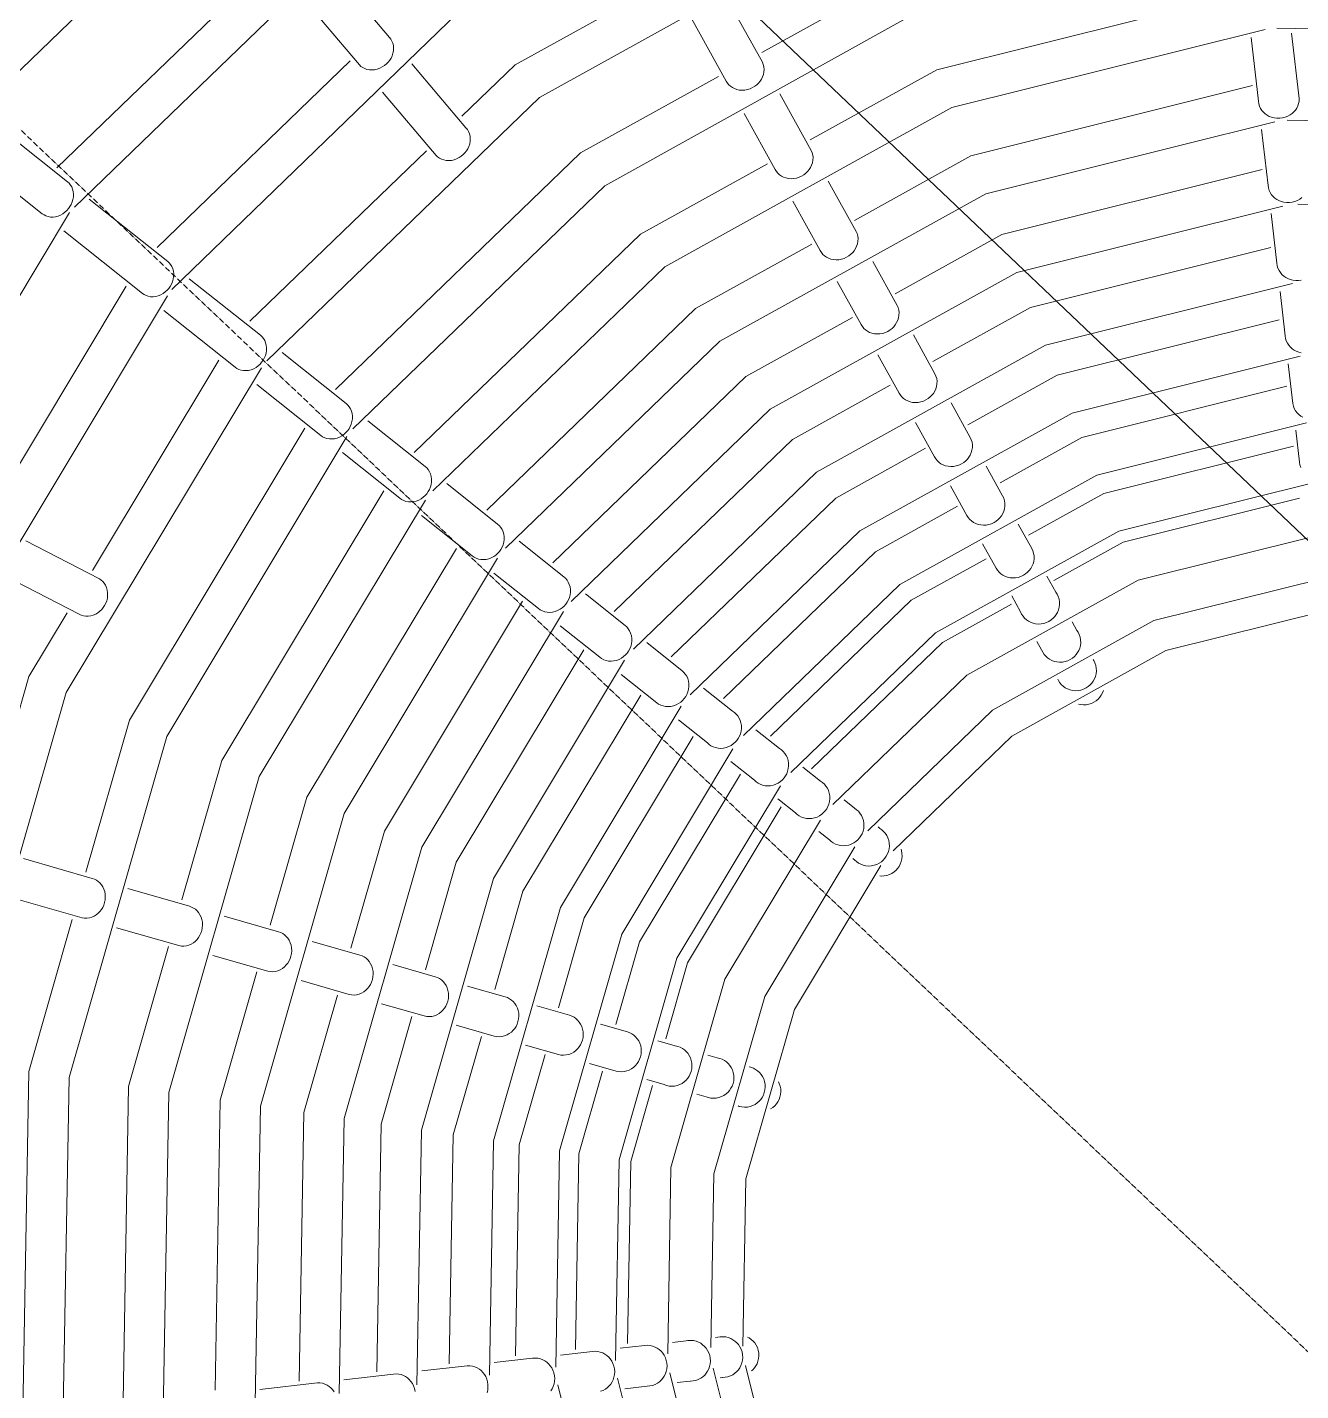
# Model space of a CAD drawing. Header units: millimetres. Extents: x -31757 to 121236, y -27283 to 63658.
# Drawn here: x 50528 to 51091, y 47316 to 47919 of the extents above; entities that cross this region are included whole.
import ezdxf

# ---------------------------------------------------------------- set-up
doc = ezdxf.new("R2010")
doc.units = ezdxf.units.MM
doc.linetypes.add('DASHDOT', pattern=[3.556, 2.54, -0.508, 0, -0.508])
for name, color, linetype, lineweight in [('11_見えがかり（家具）', 8, 'Continuous', 9), ('50_寸法', 3, 'Continuous', 9), ('70_断面の位置', 6, 'DASHDOT', 9)]:
    doc.layers.add(name, color=color, linetype=linetype, lineweight=lineweight)

msp = doc.modelspace()

# ---------------------------------------------------------------- linework, layer by layer
at = {"layer": '11_見えがかり（家具）'}
for points in [[(50482.28, 46879.04), (50630.75, 46725.29), (50813.95, 46615.22), (51019.4, 46556.3), (51233.1, 46552.57), (51440.49, 46604.28), (51627.42, 46707.9), (51781.16, 46856.37), (51891.24, 47039.57), (51950.16, 47245.02), (51953.89, 47458.72), (51902.18, 47666.11), (51798.56, 47853.04), (51650.09, 48006.78), (51466.89, 48116.86), (51261.44, 48175.78), (51047.74, 48179.51), (50840.35, 48127.8), (50653.42, 48024.18), (50499.68, 47875.71)], [(51052.04, 48118.48), (50862.63, 48071.26), (50689.57, 47975.33), (50548.83, 47839.41)], [(51058.88, 48062.45), (50883.34, 48018.68), (50723.18, 47929.9), (50591.81, 47803.04)], [(51064.63, 48010.35), (50902.54, 47969.93), (50754.35, 47887.79), (50633.88, 47771.45)], [(50852.61, 47907.75), (50913.7, 47941.61), (51059.65, 47978)], [(51069.48, 47962.06), (50920.29, 47924.86), (50783.16, 47848.85), (50671.92, 47741.42)], [(50541.09, 47856.75), (50634.43, 47946.89)], [(50661.61, 47945.55), (50688, 47914.37), (50688.62, 47913.62), (50689.13, 47912.75), (50689.53, 47911.78), (50689.78, 47910.72), (50689.88, 47909.61), (50689.81, 47908.48), (50689.59, 47907.35), (50689.22, 47906.25), (50688.73, 47905.23), (50688.13, 47904.28), (50687.47, 47903.44), (50686.71, 47902.66), (50685.83, 47901.94), (50684.86, 47901.3), (50683.79, 47900.77), (50682.66, 47900.36), (50681.49, 47900.1), (50680.32, 47899.99), (50679.19, 47900.04), (50678.11, 47900.24), (50677.12, 47900.57), (50676.23, 47901.02), (50675.45, 47901.55), (50674.76, 47902.18), (50648.65, 47933.03)], [(50720.1, 47879.53), (50743.64, 47902.26), (50810.35, 47939.23)], [(50837.28, 47931.47), (50852.85, 47903.4), (50853.26, 47902.42), (50853.53, 47901.36), (50853.63, 47900.25), (50853.57, 47899.13), (50853.35, 47898.01), (50852.98, 47896.94), (50852.47, 47895.94), (50851.87, 47895.02), (50851.18, 47894.2), (50850.4, 47893.46), (50849.51, 47892.77), (50848.5, 47892.17), (50847.4, 47891.68), (50846.24, 47891.31), (50845.04, 47891.09), (50843.83, 47891.03), (50842.66, 47891.12), (50841.54, 47891.35), (50840.52, 47891.72), (50839.6, 47892.19), (50838.8, 47892.75), (50838.08, 47893.4), (50837.44, 47894.17), (50836.9, 47895.05), (50821.55, 47922.75)], [(50874.05, 47869.07), (50930.04, 47900.11), (51064.83, 47933.72)], [(51075.12, 47917.89), (50936.64, 47883.36), (50809.69, 47812.99), (50707.15, 47713.98)], [(51484.77, 47802.24), (51362.13, 47875.94), (51222.6, 47915.94), (51080.26, 47918.43)], [(51072.26, 47885.05), (51072.11, 47886.16), (51068.91, 47914.28)], [(51086.77, 47916.31), (51090.07, 47887.37), (51090.05, 47886.25), (51089.86, 47885.15), (51089.51, 47884.1), (51089.03, 47883.12), (51088.44, 47882.24), (51087.76, 47881.46), (51086.99, 47880.75), (51086.09, 47880.11), (51085.08, 47879.56), (51083.97, 47879.12), (51082.78, 47878.81), (51081.55, 47878.65), (51080.31, 47878.65), (51079.1, 47878.79), (51077.95, 47879.08), (51076.88, 47879.49), (51075.91, 47880.01), (51075.07, 47880.6), (51074.31, 47881.29), (51073.62, 47882.08), (51073.03, 47882.99), (51072.57, 47883.98), (51072.26, 47885.05)], [(50585.32, 47821.58), (50670.71, 47904.04)], [(50697.88, 47902.69), (50721.84, 47874.4), (50722.47, 47873.64), (50722.99, 47872.76), (50723.4, 47871.78), (50723.66, 47870.72), (50723.77, 47869.6), (50723.71, 47868.45), (50723.49, 47867.32), (50723.14, 47866.22), (50722.65, 47865.18), (50722.06, 47864.24), (50721.39, 47863.39), (50720.64, 47862.61), (50719.77, 47861.89), (50718.79, 47861.25), (50717.72, 47860.71), (50716.58, 47860.31), (50715.41, 47860.05), (50714.24, 47859.95), (50713.1, 47860.01), (50712.01, 47860.21), (50711.01, 47860.55), (50710.11, 47861), (50709.33, 47861.54), (50708.63, 47862.18), (50684.93, 47890.18)], [(50664.23, 47758.81), (50772.45, 47863.32), (50833.49, 47897.15)], [(50893.55, 47833.5), (50945.04, 47862.04), (51069.47, 47893.06)], [(50860.57, 47889.47), (50874.46, 47864.41), (50874.88, 47863.42), (50875.16, 47862.35), (50875.27, 47861.24), (50875.22, 47860.1), (50875.01, 47858.98), (50874.65, 47857.9), (50874.15, 47856.88), (50873.55, 47855.96), (50872.87, 47855.14), (50872.1, 47854.39), (50871.21, 47853.7), (50870.2, 47853.09), (50869.11, 47852.59), (50867.94, 47852.23), (50866.74, 47852.01), (50865.53, 47851.95), (50864.35, 47852.04), (50863.23, 47852.28), (50862.2, 47852.64), (50861.27, 47853.12), (50860.46, 47853.69), (50859.74, 47854.34), (50859.09, 47855.12), (50858.54, 47856.01), (50844.83, 47880.74)], [(50507.78, 47880.76), (50545.8, 47850.52), (50546.48, 47849.9), (50547.09, 47849.15), (50547.6, 47848.28), (50548, 47847.3), (50548.27, 47846.23), (50548.38, 47845.1), (50548.34, 47843.94), (50548.15, 47842.78), (50547.81, 47841.65), (50547.36, 47840.59), (50546.8, 47839.61), (50546.17, 47838.73), (50545.45, 47837.91), (50544.62, 47837.15), (50543.69, 47836.47), (50542.67, 47835.89), (50541.58, 47835.44), (50540.46, 47835.14), (50539.33, 47835), (50538.23, 47835.01), (50537.18, 47835.18), (50536.22, 47835.49), (50535.35, 47835.92), (50534.59, 47836.44), (50496.58, 47866.67)], [(51079.33, 47877.13), (50951.64, 47845.29), (50834.03, 47780.1), (50739.33, 47688.64)], [(51459.1, 47770.34), (51345.81, 47838.41), (51216.56, 47875.47), (51084.83, 47877.77)], [(51091.27, 47843.57), (51090.38, 47842.92), (51089.37, 47842.36), (51088.26, 47841.91), (51087.07, 47841.59), (51085.84, 47841.43), (51084.61, 47841.42), (51083.39, 47841.56), (51082.24, 47841.85), (51081.16, 47842.26), (51080.2, 47842.78), (51079.34, 47843.37), (51078.58, 47844.06), (51077.89, 47844.87), (51077.29, 47845.78), (51076.82, 47846.78), (51076.5, 47847.86), (51076.35, 47848.98), (51073.54, 47873.62)], [(50626.32, 47788.96), (50704.34, 47864.31)], [(50699.03, 47730.94), (50798.98, 47827.46), (50855.07, 47858.55)], [(50882.01, 47850.79), (50894.28, 47828.65), (50894.72, 47827.65), (50895, 47826.57), (50895.13, 47825.45), (50895.09, 47824.3), (50894.89, 47823.17), (50894.53, 47822.08), (50894.05, 47821.06), (50893.45, 47820.12), (50892.78, 47819.3), (50892.01, 47818.54), (50891.12, 47817.85), (50890.12, 47817.24), (50889.02, 47816.74), (50887.86, 47816.37), (50886.65, 47816.15), (50885.44, 47816.09), (50884.26, 47816.18), (50883.13, 47816.42), (50882.09, 47816.8), (50881.16, 47817.28), (50880.34, 47817.85), (50879.61, 47818.51), (50878.95, 47819.3), (50878.39, 47820.2), (50866.27, 47842.07)], [(50911.53, 47801.1), (50958.74, 47827.26), (51073.7, 47855.93)], [(50555.35, 47842.93), (50590.02, 47815.35), (50590.71, 47814.72), (50591.33, 47813.96), (50591.85, 47813.08), (50592.26, 47812.09), (50592.54, 47811.02), (50592.66, 47809.88), (50592.62, 47808.71), (50592.44, 47807.55), (50592.11, 47806.42), (50591.65, 47805.35), (50591.1, 47804.37), (50590.47, 47803.49), (50589.75, 47802.68), (50588.92, 47801.92), (50587.98, 47801.24), (50586.96, 47800.66), (50585.86, 47800.22), (50584.74, 47799.92), (50583.6, 47799.78), (50582.49, 47799.81), (50581.44, 47799.98), (50580.46, 47800.3), (50579.58, 47800.73), (50578.81, 47801.26), (50544.14, 47828.84)], [(51082.94, 47839.84), (50965.34, 47810.52), (50856.26, 47750.06), (50768.38, 47665.18)], [(51211.03, 47838.51), (51089.52, 47840.63)], [(50546.68, 47836.96), (50445.33, 47668.27), (50390.79, 47478.07)], [(51091.05, 47807.15), (51089.82, 47806.98), (51088.58, 47806.96), (51087.37, 47807.1), (51086.21, 47807.39), (51085.13, 47807.8), (51084.16, 47808.32), (51083.3, 47808.92), (51082.53, 47809.61), (51081.83, 47810.42), (51081.23, 47811.34), (51080.76, 47812.36), (51080.43, 47813.45), (51080.26, 47814.58), (51077.77, 47836.49)], [(50731.06, 47705.47), (50823.32, 47794.57), (50874.73, 47823.07)], [(50928.18, 47771.12), (50971.41, 47795.09), (51077.61, 47821.57)], [(50901.67, 47815.31), (50912.39, 47795.98), (50912.83, 47794.98), (50913.13, 47793.89), (50913.27, 47792.75), (50913.24, 47791.6), (50913.04, 47790.45), (50912.7, 47789.36), (50912.22, 47788.33), (50911.63, 47787.39), (50910.96, 47786.55), (50910.2, 47785.8), (50909.31, 47785.09), (50908.32, 47784.48), (50907.22, 47783.98), (50906.05, 47783.61), (50904.85, 47783.39), (50903.63, 47783.33), (50902.44, 47783.42), (50901.31, 47783.67), (50900.27, 47784.05), (50899.33, 47784.53), (50898.5, 47785.11), (50897.76, 47785.78), (50897.09, 47786.57), (50896.52, 47787.48), (50885.93, 47806.58)], [(50510.55, 47702.69), (50571.69, 47804.44)], [(50599.57, 47807.75), (50631.02, 47782.73), (50631.72, 47782.09), (50632.35, 47781.33), (50632.89, 47780.44), (50633.31, 47779.45), (50633.59, 47778.36), (50633.72, 47777.22), (50633.69, 47776.05), (50633.51, 47774.88), (50633.18, 47773.75), (50632.73, 47772.68), (50632.18, 47771.7), (50631.55, 47770.81), (50630.83, 47770), (50630, 47769.24), (50629.06, 47768.56), (50628.03, 47767.99), (50626.93, 47767.55), (50625.79, 47767.26), (50624.65, 47767.13), (50623.53, 47767.16), (50622.47, 47767.34), (50621.48, 47767.67), (50620.6, 47768.11), (50619.82, 47768.64), (50588.36, 47793.67)], [(51087.16, 47805.56), (50978.01, 47778.34), (50876.83, 47722.26), (50795.92, 47644.13)], [(50589.96, 47800.21), (50497.15, 47645.74), (50446.68, 47469.72)], [(51091.07, 47775.01), (51089.91, 47775.29), (51088.83, 47775.71), (51087.86, 47776.23), (51087, 47776.83), (51086.22, 47777.53), (51085.51, 47778.35), (51084.91, 47779.27), (51084.42, 47780.3), (51084.09, 47781.4), (51083.91, 47782.54), (51081.68, 47802.13)], [(50760.32, 47682.21), (50845.56, 47764.53), (50892.7, 47790.66)], [(50943.67, 47743.21), (50983.22, 47765.13), (51081.25, 47789.57)], [(50919.64, 47782.9), (50929.14, 47765.76), (50929.59, 47764.75), (50929.9, 47763.65), (50930.05, 47762.51), (50930.03, 47761.34), (50929.85, 47760.19), (50929.51, 47759.08), (50929.04, 47758.04), (50928.46, 47757.1), (50927.79, 47756.26), (50927.03, 47755.49), (50926.15, 47754.79), (50925.16, 47754.17), (50924.06, 47753.66), (50922.9, 47753.29), (50921.69, 47753.07), (50920.47, 47753.01), (50919.28, 47753.11), (50918.14, 47753.36), (50917.09, 47753.74), (50916.14, 47754.23), (50915.31, 47754.82), (50914.56, 47755.49), (50913.88, 47756.29), (50913.3, 47757.21), (50903.9, 47774.17)], [(50640.57, 47775.14), (50668.93, 47752.58), (50669.64, 47751.93), (50670.28, 47751.16), (50670.82, 47750.27), (50671.25, 47749.26), (50671.54, 47748.17), (50671.68, 47747.02), (50671.66, 47745.85), (50671.48, 47744.67), (50671.16, 47743.54), (50670.71, 47742.47), (50670.16, 47741.48), (50669.54, 47740.6), (50668.82, 47739.79), (50667.98, 47739.03), (50667.04, 47738.35), (50666, 47737.78), (50664.9, 47737.35), (50663.76, 47737.06), (50662.6, 47736.94), (50661.48, 47736.98), (50660.4, 47737.17), (50659.41, 47737.5), (50658.51, 47737.95), (50657.73, 47738.49), (50629.37, 47761.05)], [(51090.59, 47773.51), (50989.81, 47748.38), (50895.99, 47696.37), (50820.96, 47623.92)], [(50631.45, 47768.4), (50545.2, 47624.85), (50498.5, 47461.98)], [(50556.83, 47678.85), (50612.69, 47771.83)], [(51091.69, 47746.51), (51090.79, 47747.06), (51089.97, 47747.72), (51089.2, 47748.51), (51088.53, 47749.41), (51087.98, 47750.41), (51087.57, 47751.5), (51087.32, 47752.65), (51085.32, 47770.13)], [(50787.39, 47660.69), (50866.13, 47736.73), (50909.31, 47760.67)], [(50957.9, 47717.59), (50994.05, 47737.62), (51084.66, 47760.22)], [(50936.26, 47752.91), (50944.74, 47737.63), (50945.2, 47736.6), (50945.52, 47735.5), (50945.68, 47734.34), (50945.67, 47733.16), (50945.5, 47732), (50945.17, 47730.89), (50944.7, 47729.84), (50944.13, 47728.89), (50943.47, 47728.04), (50942.72, 47727.27), (50941.84, 47726.56), (50940.84, 47725.94), (50939.75, 47725.43), (50938.59, 47725.06), (50937.38, 47724.83), (50936.15, 47724.78), (50934.96, 47724.88), (50933.82, 47725.13), (50932.76, 47725.52), (50931.8, 47726.01), (50930.96, 47726.6), (50930.2, 47727.29), (50929.52, 47728.09), (50928.93, 47729.02), (50920.52, 47744.19)], [(50678.48, 47744.98), (50703.84, 47724.81), (50704.56, 47724.16), (50705.2, 47723.38), (50705.76, 47722.48), (50706.2, 47721.47), (50706.49, 47720.37), (50706.64, 47719.22), (50706.63, 47718.03), (50706.46, 47716.85), (50706.14, 47715.72), (50705.7, 47714.64), (50705.15, 47713.66), (50704.52, 47712.77), (50703.8, 47711.96), (50702.96, 47711.2), (50702.01, 47710.53), (50700.98, 47709.97), (50699.87, 47709.53), (50698.72, 47709.25), (50697.56, 47709.14), (50696.42, 47709.18), (50695.34, 47709.38), (50694.34, 47709.72), (50693.43, 47710.17), (50692.63, 47710.72), (50667.28, 47730.89)], [(51093.39, 47744), (51000.65, 47720.88), (50913.57, 47672.61), (50844.58, 47605.98)], [(50669.27, 47738.09), (50589.62, 47605.53), (50546.4, 47454.82)], [(50553.83, 47545.48), (50573.11, 47612.71), (50650.6, 47741.67)], [(51090.82, 47724.37), (51090.47, 47725.49), (51090.28, 47726.66), (51088.67, 47740.76)], [(50812.6, 47640.65), (50885.28, 47710.84), (50924.96, 47732.84)], [(50970.55, 47694.46), (51003.79, 47712.89), (51087.59, 47733.78)], [(50951.74, 47724.99), (50959.05, 47711.8), (50959.53, 47710.77), (50959.86, 47709.65), (50960.03, 47708.49), (50960.03, 47707.3), (50959.86, 47706.13), (50959.54, 47705), (50959.09, 47703.95), (50958.52, 47702.99), (50957.87, 47702.13), (50957.12, 47701.36), (50956.24, 47700.64), (50955.25, 47700.02), (50954.16, 47699.5), (50952.99, 47699.13), (50951.78, 47698.91), (50950.56, 47698.85), (50949.36, 47698.95), (50948.21, 47699.21), (50947.15, 47699.6), (50946.18, 47700.1), (50945.33, 47700.7), (50944.57, 47701.39), (50943.87, 47702.2), (50943.27, 47703.14), (50936, 47716.26)], [(50596.34, 47533.29), (50614.02, 47594.93), (50685.58, 47714.03)], [(50713.39, 47717.22), (50735.86, 47699.34), (50736.59, 47698.68), (50737.25, 47697.89), (50737.81, 47696.98), (50738.26, 47695.97), (50738.56, 47694.86), (50738.72, 47693.7), (50738.71, 47692.51), (50738.54, 47691.33), (50738.23, 47690.19), (50737.79, 47689.11), (50737.24, 47688.12), (50736.62, 47687.24), (50735.9, 47686.43), (50735.06, 47685.67), (50734.11, 47685), (50733.06, 47684.44), (50731.95, 47684.01), (50730.79, 47683.74), (50729.63, 47683.63), (50728.48, 47683.68), (50727.39, 47683.89), (50726.38, 47684.23), (50725.46, 47684.69), (50724.66, 47685.25), (50702.18, 47703.13)], [(51096.28, 47717.55), (51010.39, 47696.14), (50929.39, 47651.24), (50865.49, 47589.53)], [(50703.94, 47709.93), (50630.52, 47587.75), (50590.52, 47448.22)], [(50835.72, 47622.24), (50902.86, 47687.08), (50939.14, 47707.19)], [(50981.74, 47674.37), (51012.29, 47691.31), (51090.3, 47710.76)], [(51098.78, 47694.48), (51018.89, 47674.56), (50943.18, 47632.59), (50883.97, 47575.42)], [(50965.95, 47699.36), (50971.93, 47688.58), (50972.41, 47687.53), (50972.75, 47686.41), (50972.93, 47685.23), (50972.94, 47684.03), (50972.79, 47682.85), (50972.48, 47681.72), (50972.03, 47680.66), (50971.47, 47679.69), (50970.83, 47678.83), (50970.08, 47678.04), (50969.21, 47677.32), (50968.22, 47676.69), (50967.13, 47676.18), (50965.96, 47675.8), (50964.75, 47675.58), (50963.52, 47675.52), (50962.32, 47675.63), (50961.17, 47675.89), (50960.1, 47676.28), (50959.12, 47676.79), (50958.27, 47677.39), (50957.49, 47678.09), (50956.79, 47678.91), (50956.18, 47679.85), (50950.21, 47690.63)], [(50527.25, 47691.95), (50559.87, 47675.15), (50560.65, 47674.62), (50561.35, 47673.98), (50561.99, 47673.2), (50562.55, 47672.3), (50562.99, 47671.29), (50563.3, 47670.19), (50563.46, 47669.02), (50563.48, 47667.83), (50563.34, 47666.63), (50563.06, 47665.47), (50562.65, 47664.37), (50562.14, 47663.36), (50561.56, 47662.45), (50560.88, 47661.61), (50560.09, 47660.82), (50559.19, 47660.11), (50558.2, 47659.52), (50557.14, 47659.05), (50556.04, 47658.74), (50554.93, 47658.59), (50553.83, 47658.61), (50552.79, 47658.78), (50551.81, 47659.1), (50550.93, 47659.54), (50517.97, 47676.51)], [(50635.34, 47522.11), (50651.54, 47578.61), (50717.6, 47688.55)], [(50745.41, 47691.74), (50765.11, 47676.07), (50765.85, 47675.41), (50766.51, 47674.61), (50767.09, 47673.69), (50767.54, 47672.67), (50767.86, 47671.56), (50768.02, 47670.39), (50768.02, 47669.2), (50767.86, 47668.01), (50767.55, 47666.87), (50767.11, 47665.79), (50766.57, 47664.8), (50765.94, 47663.91), (50765.22, 47663.1), (50764.38, 47662.35), (50763.43, 47661.68), (50762.38, 47661.12), (50761.26, 47660.7), (50760.1, 47660.43), (50758.92, 47660.33), (50757.77, 47660.38), (50756.67, 47660.6), (50755.65, 47660.95), (50754.72, 47661.42), (50753.91, 47661.98), (50734.21, 47677.66)], [(50735.86, 47684.28), (50668.05, 47571.43), (50630.99, 47442.18)], [(50856.42, 47605.59), (50918.68, 47665.71), (50951.75, 47684.04)], [(50978.66, 47676.27), (50982.57, 47669.22), (50983.15, 47668.32), (50983.65, 47667.27), (50984, 47666.13), (50984.19, 47664.95), (50984.21, 47663.74), (50984.07, 47662.55), (50983.77, 47661.4), (50983.33, 47660.33), (50982.78, 47659.36), (50982.14, 47658.49), (50981.39, 47657.7), (50980.53, 47656.98), (50979.54, 47656.34), (50978.45, 47655.82), (50977.29, 47655.44), (50976.07, 47655.22), (50974.84, 47655.16), (50973.63, 47655.27), (50972.48, 47655.53), (50971.4, 47655.93), (50970.42, 47656.45), (50969.55, 47657.05), (50968.77, 47657.76), (50968.06, 47658.59), (50967.44, 47659.54), (50966.94, 47660.59), (50963.05, 47667.61)], [(51100.78, 47675.36), (51025.93, 47656.69), (50954.6, 47617.16), (50899.42, 47563.86)], [(50670.96, 47511.9), (50685.82, 47563.71), (50746.85, 47665.28)], [(50774.66, 47668.48), (50792.18, 47654.54), (50792.92, 47653.87), (50793.59, 47653.07), (50794.18, 47652.15), (50794.64, 47651.12), (50794.97, 47650), (50795.13, 47648.82), (50795.14, 47647.62), (50794.99, 47646.43), (50794.68, 47645.28), (50794.25, 47644.2), (50793.7, 47643.21), (50793.08, 47642.33), (50792.36, 47641.52), (50791.51, 47640.77), (50790.56, 47640.1), (50789.51, 47639.54), (50788.38, 47639.13), (50787.21, 47638.86), (50786.03, 47638.76), (50784.87, 47638.83), (50783.76, 47639.05), (50782.73, 47639.41), (50781.8, 47639.89), (50780.97, 47640.46), (50763.46, 47654.39)], [(50507.67, 47558.71), (50528.69, 47632.03), (50545.61, 47660.19)], [(50764.91, 47660.69), (50702.32, 47556.53), (50667.95, 47436.65), (50665.83, 47315.14)], [(50874.62, 47591.2), (50932.47, 47647.06), (50963.01, 47663.99)], [(51102.92, 47661.3), (51031.16, 47643.41), (50963.1, 47605.68), (50910.61, 47554.99)], [(50989.81, 47656.16), (50991.92, 47652.36), (50992.45, 47651.56), (50992.95, 47650.49), (50993.32, 47649.35), (50993.52, 47648.15), (50993.55, 47646.93), (50993.42, 47645.73), (50993.12, 47644.58), (50992.69, 47643.5), (50992.15, 47642.52), (50991.51, 47641.64), (50990.78, 47640.85), (50989.91, 47640.12), (50988.93, 47639.48), (50987.84, 47638.95), (50986.68, 47638.57), (50985.46, 47638.35), (50984.23, 47638.29), (50983.01, 47638.4), (50981.85, 47638.67), (50980.77, 47639.07), (50979.78, 47639.59), (50978.91, 47640.2), (50978.12, 47640.92), (50977.4, 47641.75), (50976.77, 47642.71), (50976.26, 47643.78), (50974.2, 47647.5)], [(50801.73, 47646.95), (50817.38, 47634.5), (50818.13, 47633.82), (50818.81, 47633.01), (50819.41, 47632.08), (50819.88, 47631.04), (50820.21, 47629.92), (50820.39, 47628.74), (50820.4, 47627.53), (50820.25, 47626.34), (50819.95, 47625.18), (50819.52, 47624.1), (50818.98, 47623.11), (50818.35, 47622.22), (50817.63, 47621.41), (50816.79, 47620.66), (50815.83, 47620), (50814.77, 47619.45), (50813.64, 47619.03), (50812.47, 47618.77), (50811.28, 47618.68), (50810.11, 47618.75), (50808.99, 47618.98), (50807.95, 47619.35), (50807.01, 47619.83), (50806.17, 47620.41), (50790.52, 47632.86)], [(50703.92, 47502.45), (50717.53, 47549.92), (50773.91, 47643.74)], [(50791.97, 47639.15), (50734.04, 47542.74), (50702.15, 47431.54)], [(50999.07, 47639.52), (50999.35, 47639.09), (50999.87, 47638.02), (51000.24, 47636.87), (51000.46, 47635.66), (51000.5, 47634.43), (51000.37, 47633.22), (51000.09, 47632.06), (50999.67, 47630.97), (50999.13, 47629.98), (50998.5, 47629.1), (50997.77, 47628.3), (50996.91, 47627.57), (50995.93, 47626.92), (50994.84, 47626.4), (50993.68, 47626.01), (50992.46, 47625.79), (50991.22, 47625.73), (50990.01, 47625.84), (50988.84, 47626.11), (50987.75, 47626.52), (50986.76, 47627.05), (50985.88, 47627.66), (50985.08, 47628.38), (50984.35, 47629.23), (50983.71, 47630.19), (50983.4, 47630.83)], [(50734.61, 47493.66), (50747.06, 47537.08), (50799.1, 47623.69)], [(50826.88, 47626.86), (50839.67, 47616.68), (50840.51, 47616.1), (50841.27, 47615.41), (50841.97, 47614.59), (50842.57, 47613.65), (50843.05, 47612.61), (50843.39, 47611.48), (50843.58, 47610.29), (50843.6, 47609.08), (50843.45, 47607.88), (50843.16, 47606.73), (50842.73, 47605.64), (50842.19, 47604.65), (50841.56, 47603.76), (50840.84, 47602.95), (50839.99, 47602.2), (50839.03, 47601.54), (50837.97, 47600.99), (50836.84, 47600.58), (50835.65, 47600.33), (50834.45, 47600.24), (50833.28, 47600.32), (50832.15, 47600.56), (50831.1, 47600.93), (50830.15, 47601.42), (50829.31, 47602.01), (50828.55, 47602.7), (50815.76, 47612.87)], [(51003.58, 47625.83), (51003.58, 47625.82), (51003.16, 47624.72), (51002.63, 47623.72), (51002, 47622.84), (51001.27, 47622.03), (51000.42, 47621.29), (50999.44, 47620.64), (50998.36, 47620.11), (50997.19, 47619.73), (50995.97, 47619.51), (50994.74, 47619.45), (50993.51, 47619.56), (50992.64, 47619.77)], [(50817.02, 47618.85), (50763.57, 47529.9), (50734, 47426.78)], [(50762.79, 47485.59), (50774.17, 47525.29), (50822.34, 47605.46)], [(50850.01, 47608.46), (50860.47, 47600.14), (50861.32, 47599.55), (50862.09, 47598.85), (50862.79, 47598.03), (50863.4, 47597.08), (50863.9, 47596.03), (50864.25, 47594.89), (50864.44, 47593.7), (50864.46, 47592.48), (50864.33, 47591.28), (50864.04, 47590.12), (50863.61, 47589.03), (50863.07, 47588.04), (50862.45, 47587.15), (50861.72, 47586.34), (50860.88, 47585.59), (50859.91, 47584.93), (50858.85, 47584.39), (50857.71, 47583.98), (50856.51, 47583.74), (50855.31, 47583.66), (50854.12, 47583.74), (50852.99, 47583.98), (50851.93, 47584.37), (50850.97, 47584.87), (50850.12, 47585.46), (50849.35, 47586.15), (50838.89, 47594.47)], [(50839.88, 47600), (50790.68, 47518.11), (50763.23, 47422.41)], [(50870.82, 47591.9), (50878.61, 47585.71), (50879.47, 47585.11), (50880.25, 47584.41), (50880.96, 47583.57), (50881.58, 47582.62), (50882.08, 47581.56), (50882.44, 47580.42), (50882.64, 47579.22), (50882.68, 47578), (50882.54, 47576.79), (50882.26, 47575.62), (50881.84, 47574.53), (50881.3, 47573.54), (50880.67, 47572.65), (50879.95, 47571.84), (50879.1, 47571.1), (50878.13, 47570.44), (50877.06, 47569.9), (50875.92, 47569.5), (50874.72, 47569.26), (50873.5, 47569.18), (50872.31, 47569.27), (50871.16, 47569.52), (50870.1, 47569.91), (50869.13, 47570.42), (50868.27, 47571.02), (50867.49, 47571.72), (50859.7, 47577.92)], [(50788.09, 47478.19), (50798.55, 47514.69), (50843.13, 47588.87)], [(50860.81, 47583.65), (50815.06, 47507.51), (50789.53, 47418.48)], [(50810.2, 47471.88), (50819.82, 47505.44), (50861.24, 47574.38)], [(50888.97, 47577.47), (50893.63, 47573.76), (50894.5, 47573.15), (50895.29, 47572.44), (50896.01, 47571.6), (50896.64, 47570.64), (50897.15, 47569.58), (50897.52, 47568.43), (50897.72, 47567.22), (50897.77, 47565.99), (50897.64, 47564.78), (50897.36, 47563.61), (50896.94, 47562.52), (50896.4, 47561.52), (50895.78, 47560.64), (50895.05, 47559.83), (50894.2, 47559.08), (50893.23, 47558.43), (50892.16, 47557.89), (50891.01, 47557.5), (50889.8, 47557.26), (50888.58, 47557.19), (50887.38, 47557.29), (50886.22, 47557.55), (50885.14, 47557.94), (50884.16, 47558.46), (50883.29, 47559.07), (50882.51, 47559.78), (50877.85, 47563.48)], [(50878.56, 47568.54), (50836.33, 47498.26), (50812.47, 47415.05)], [(50904, 47565.51), (50904.8, 47564.88), (50905.68, 47564.26), (50906.47, 47563.55), (50907.2, 47562.7), (50907.84, 47561.73), (50908.36, 47560.66), (50908.74, 47559.5), (50908.95, 47558.29), (50909, 47557.06), (50908.88, 47555.84), (50908.6, 47554.67), (50908.19, 47553.57), (50907.65, 47552.58), (50907.03, 47551.69), (50906.3, 47550.88), (50905.45, 47550.14), (50904.48, 47549.48), (50903.4, 47548.95), (50902.24, 47548.56), (50901.03, 47548.33), (50899.8, 47548.26), (50898.59, 47548.37), (50897.42, 47548.63), (50896.34, 47549.04), (50895.35, 47549.56), (50894.47, 47550.18), (50893.68, 47550.89), (50892.88, 47551.53)], [(50893.66, 47556.72), (50853.94, 47490.61), (50831.46, 47412.21)], [(50914.15, 47555.63), (50914.34, 47555.04), (50914.56, 47553.83), (50914.62, 47552.59), (50914.5, 47551.37), (50914.23, 47550.19), (50913.81, 47549.1), (50913.28, 47548.1), (50912.66, 47547.21), (50911.93, 47546.4), (50911.08, 47545.66), (50910.1, 47545.01), (50909.02, 47544.48), (50907.86, 47544.09), (50906.64, 47543.86), (50905.4, 47543.81), (50904.79, 47543.86)], [(50526.25, 47551.51), (50556.69, 47542.78), (50557.67, 47542.45), (50558.57, 47542), (50559.36, 47541.45), (50560.09, 47540.79), (50560.75, 47540), (50561.34, 47539.09), (50561.82, 47538.05), (50562.17, 47536.93), (50562.38, 47535.74), (50562.43, 47534.52), (50562.34, 47533.3), (50562.11, 47532.12), (50561.75, 47531.01), (50561.28, 47529.98), (50560.73, 47529.05), (50560.09, 47528.2), (50559.33, 47527.4), (50558.47, 47526.69), (50557.51, 47526.09), (50556.47, 47525.62), (50555.39, 47525.31), (50554.28, 47525.16), (50553.19, 47525.18), (50552.15, 47525.37), (50521.29, 47534.21)], [(50905.19, 47548.42), (50867.04, 47484.91), (50845.59, 47410.1)], [(50572.41, 47538.27), (50599.6, 47530.48), (50600.59, 47530.14), (50601.49, 47529.68), (50602.3, 47529.13), (50603.03, 47528.46), (50603.7, 47527.67), (50604.29, 47526.74), (50604.78, 47525.71), (50605.13, 47524.58), (50605.34, 47523.39), (50605.4, 47522.17), (50605.3, 47520.95), (50605.07, 47519.77), (50604.7, 47518.65), (50604.23, 47517.63), (50603.67, 47516.71), (50603.02, 47515.86), (50602.26, 47515.07), (50601.38, 47514.36), (50600.41, 47513.76), (50599.37, 47513.3), (50598.27, 47512.99), (50597.15, 47512.86), (50596.05, 47512.89), (50594.99, 47513.08), (50567.45, 47520.98)], [(50614.92, 47526.08), (50638.96, 47519.19), (50639.96, 47518.85), (50640.87, 47518.38), (50641.69, 47517.82), (50642.43, 47517.15), (50643.11, 47516.35), (50643.7, 47515.42), (50644.19, 47514.38), (50644.55, 47513.25), (50644.76, 47512.05), (50644.82, 47510.83), (50644.72, 47509.61), (50644.48, 47508.43), (50644.11, 47507.32), (50643.64, 47506.29), (50643.07, 47505.37), (50642.42, 47504.53), (50641.64, 47503.74), (50640.76, 47503.04), (50639.78, 47502.45), (50638.72, 47502), (50637.61, 47501.7), (50636.48, 47501.57), (50635.37, 47501.61), (50634.3, 47501.81), (50609.96, 47508.79)], [(50525.97, 47306.94), (50528.6, 47457.48), (50547.85, 47524.62)], [(50653.92, 47514.9), (50674.92, 47508.88), (50675.93, 47508.53), (50676.85, 47508.06), (50677.67, 47507.49), (50678.42, 47506.81), (50679.1, 47506), (50679.71, 47505.07), (50680.2, 47504.03), (50680.56, 47502.89), (50680.78, 47501.69), (50680.83, 47500.47), (50680.74, 47499.25), (50680.49, 47498.07), (50680.12, 47496.96), (50679.63, 47495.93), (50679.07, 47495.02), (50678.4, 47494.18), (50677.62, 47493.4), (50676.73, 47492.7), (50675.73, 47492.12), (50674.66, 47491.67), (50673.54, 47491.38), (50672.41, 47491.26), (50671.28, 47491.31), (50670.2, 47491.51), (50648.96, 47497.6)], [(50570.29, 47311.99), (50572.71, 47450.88), (50590.42, 47512.63)], [(50610.95, 47316.62), (50613.18, 47444.84), (50629.41, 47501.43)], [(50689.54, 47504.69), (50708.19, 47499.34), (50709.21, 47498.98), (50710.14, 47498.5), (50710.97, 47497.93), (50711.72, 47497.25), (50712.42, 47496.43), (50713.03, 47495.49), (50713.52, 47494.44), (50713.89, 47493.3), (50714.1, 47492.1), (50714.16, 47490.88), (50714.06, 47489.66), (50713.81, 47488.48), (50713.44, 47487.37), (50712.95, 47486.35), (50712.37, 47485.44), (50711.7, 47484.6), (50710.91, 47483.82), (50710.01, 47483.13), (50709, 47482.55), (50707.92, 47482.11), (50706.79, 47481.83), (50705.64, 47481.72), (50704.5, 47481.77), (50703.41, 47481.99), (50684.58, 47487.39)], [(50648.08, 47320.71), (50650.15, 47439.31), (50665.02, 47491.19)], [(50722.5, 47495.24), (50739.17, 47490.46), (50740.2, 47490.09), (50741.14, 47489.61), (50741.98, 47489.02), (50742.74, 47488.33), (50743.44, 47487.51), (50744.06, 47486.57), (50744.56, 47485.52), (50744.93, 47484.37), (50745.15, 47483.17), (50745.2, 47481.94), (50745.1, 47480.72), (50744.85, 47479.54), (50744.47, 47478.43), (50743.97, 47477.42), (50743.39, 47476.51), (50742.72, 47475.68), (50741.92, 47474.9), (50741, 47474.22), (50739.99, 47473.65), (50738.9, 47473.21), (50737.75, 47472.94), (50736.59, 47472.83), (50735.44, 47472.9), (50734.34, 47473.12), (50717.54, 47477.94)], [(50753.19, 47486.44), (50767.62, 47482.3), (50768.66, 47481.93), (50769.61, 47481.43), (50770.46, 47480.84), (50771.22, 47480.15), (50771.93, 47479.32), (50772.55, 47478.38), (50773.06, 47477.32), (50773.43, 47476.17), (50773.65, 47474.96), (50773.71, 47473.73), (50773.6, 47472.51), (50773.35, 47471.33), (50772.96, 47470.23), (50772.46, 47469.21), (50771.87, 47468.31), (50771.19, 47467.48), (50770.38, 47466.71), (50769.46, 47466.03), (50768.43, 47465.47), (50767.33, 47465.04), (50766.17, 47464.78), (50765, 47464.68), (50763.84, 47464.75), (50762.72, 47464.98), (50748.23, 47469.14)], [(50682.44, 47324.77), (50684.35, 47434.2), (50697.98, 47481.72)], [(50781.36, 47478.36), (50793.21, 47474.96), (50794.26, 47474.58), (50795.22, 47474.08), (50796.07, 47473.49), (50796.85, 47472.78), (50797.57, 47471.95), (50798.19, 47471), (50798.7, 47469.93), (50799.08, 47468.78), (50799.3, 47467.58), (50799.35, 47466.34), (50799.25, 47465.12), (50798.99, 47463.94), (50798.6, 47462.84), (50798.09, 47461.83), (50797.5, 47460.93), (50796.81, 47460.1), (50795.99, 47459.34), (50795.05, 47458.66), (50794.02, 47458.11), (50792.9, 47457.69), (50791.73, 47457.43), (50790.55, 47457.34), (50789.37, 47457.42), (50788.25, 47457.66), (50776.4, 47461.06)], [(50714.43, 47328.32), (50716.2, 47429.44), (50728.66, 47472.9)], [(50806.68, 47471.02), (50814.39, 47468.81), (50815.53, 47468.56), (50816.6, 47468.17), (50817.57, 47467.66), (50818.43, 47467.06), (50819.21, 47466.36), (50819.93, 47465.52), (50820.57, 47464.56), (50821.08, 47463.49), (50821.46, 47462.33), (50821.68, 47461.12), (50821.74, 47459.89), (50821.63, 47458.67), (50821.37, 47457.49), (50820.97, 47456.39), (50820.46, 47455.38), (50819.86, 47454.48), (50819.16, 47453.66), (50818.33, 47452.9), (50817.39, 47452.23), (50816.34, 47451.68), (50815.21, 47451.27), (50814.03, 47451.02), (50812.83, 47450.94), (50811.65, 47451.03), (50810.51, 47451.28), (50809.5, 47451.65), (50801.76, 47453.87)], [(50743.8, 47331.77), (50745.43, 47425.07), (50756.89, 47465.01)], [(50828.78, 47464.69), (50832.87, 47463.51), (50834.02, 47463.26), (50835.1, 47462.86), (50836.08, 47462.35), (50836.95, 47461.74), (50837.74, 47461.02), (50838.47, 47460.18), (50839.11, 47459.22), (50839.63, 47458.14), (50840.01, 47456.99), (50840.23, 47455.77), (50840.29, 47454.54), (50840.18, 47453.31), (50839.91, 47452.14), (50839.51, 47451.04), (50838.99, 47450.03), (50838.38, 47449.14), (50837.68, 47448.32), (50836.84, 47447.57), (50835.89, 47446.9), (50834.83, 47446.36), (50833.69, 47445.96), (50832.49, 47445.72), (50831.28, 47445.64), (50830.09, 47445.74), (50828.94, 47445.99), (50828.03, 47446.33), (50823.86, 47447.52)], [(50847.09, 47459.47), (50847.78, 47459.31), (50848.87, 47458.91), (50849.86, 47458.39), (50850.74, 47457.77), (50851.54, 47457.05), (50852.27, 47456.2), (50852.91, 47455.23), (50853.44, 47454.16), (50853.82, 47452.99), (50854.04, 47451.78), (50854.1, 47450.54), (50853.99, 47449.32), (50853.72, 47448.14), (50853.31, 47447.04), (50852.79, 47446.04), (50852.18, 47445.15), (50851.46, 47444.34), (50850.62, 47443.59), (50849.65, 47442.93), (50848.58, 47442.39), (50847.43, 47442), (50846.22, 47441.77), (50845, 47441.7), (50843.79, 47441.8), (50842.63, 47442.07), (50842.15, 47442.25)], [(50546.4, 47454.82), (50543.7, 47300.24)], [(50770.22, 47334.63), (50771.73, 47421.14), (50782.21, 47457.68)], [(50590.52, 47448.22), (50588.04, 47306.32)], [(50793.26, 47337.33), (50794.67, 47417.71), (50804.29, 47451.3)], [(50859.95, 47452.96), (50860.35, 47452.15), (50860.73, 47450.99), (50860.96, 47449.77), (50861.01, 47448.53), (50860.9, 47447.31), (50860.63, 47446.13), (50860.22, 47445.03), (50859.69, 47444.03), (50859.07, 47443.14), (50858.34, 47442.34), (50857.49, 47441.59), (50856.52, 47440.94), (50856.51, 47440.93)], [(50630.99, 47442.18), (50628.7, 47311.09)], [(50702.15, 47431.54), (50700.19, 47319.07)], [(50734, 47426.78), (50732.19, 47323.26)], [(50763.23, 47422.41), (50761.57, 47326.81)], [(50789.53, 47418.48), (50787.98, 47329.82)], [(50812.47, 47415.05), (50811.03, 47332.73)], [(50831.46, 47412.21), (50830.12, 47335.57)], [(50845.59, 47410.1), (50844.3, 47336.17)], [(50832.2, 47339.9), (50833.21, 47340.02), (50834.21, 47340.21), (50835.43, 47340.27), (50836.64, 47340.16), (50837.8, 47339.9), (50838.89, 47339.49), (50839.88, 47338.96), (50840.76, 47338.34), (50841.57, 47337.62), (50842.31, 47336.77), (50842.95, 47335.8), (50843.49, 47334.72), (50843.88, 47333.55), (50844.11, 47332.34), (50844.17, 47331.1), (50844.07, 47329.88), (50843.81, 47328.7), (50843.41, 47327.6), (50842.89, 47326.6), (50842.28, 47325.71), (50841.57, 47324.9), (50840.74, 47324.15), (50839.78, 47323.5), (50838.71, 47322.96), (50837.56, 47322.57), (50835.21, 47322.3), (50835.14, 47322.28), (50834.22, 47322.17)], [(50846.36, 47340.11), (50847.06, 47339.74), (50847.94, 47339.11), (50848.75, 47338.38), (50849.49, 47337.53), (50850.13, 47336.55), (50850.66, 47335.47), (50851.04, 47334.3), (50851.26, 47333.08), (50851.32, 47331.84), (50851.2, 47330.62), (50850.93, 47329.45), (50850.52, 47328.35), (50849.99, 47327.35), (50849.36, 47326.46), (50848.64, 47325.66), (50848.07, 47325.16)], [(50763.66, 47332.17), (50777.76, 47333.78), (50778.94, 47333.85), (50780.11, 47333.76), (50781.24, 47333.51), (50782.3, 47333.12), (50783.27, 47332.6), (50784.14, 47332), (50784.93, 47331.29), (50785.66, 47330.44), (50786.31, 47329.48), (50786.84, 47328.41), (50787.24, 47327.25), (50787.49, 47326.04), (50787.58, 47324.8), (50787.5, 47323.57), (50787.27, 47322.4), (50786.91, 47321.29), (50786.42, 47320.28), (50785.85, 47319.38), (50785.18, 47318.57), (50784.38, 47317.81), (50783.47, 47317.14), (50782.45, 47316.59), (50781.34, 47316.19)], [(50790.08, 47335.18), (50800.85, 47336.41), (50802.04, 47336.48), (50803.23, 47336.38), (50804.37, 47336.13), (50805.44, 47335.73), (50806.41, 47335.21), (50807.29, 47334.6), (50808.08, 47333.88), (50808.82, 47333.04), (50809.46, 47332.07), (50810, 47331), (50810.39, 47329.84), (50810.64, 47328.62), (50810.71, 47327.38), (50810.63, 47326.16), (50810.39, 47324.98), (50810.01, 47323.88), (50809.52, 47322.87), (50808.94, 47321.98), (50808.25, 47321.16), (50807.44, 47320.41), (50806.51, 47319.75), (50805.47, 47319.2), (50804.36, 47318.8), (50803.18, 47318.56), (50792.11, 47317.3)], [(50813.12, 47337.73), (50819.13, 47338.42), (50819.98, 47338.59), (50821.18, 47338.65), (50822.38, 47338.55), (50823.53, 47338.29), (50824.61, 47337.89), (50825.6, 47337.36), (50826.47, 47336.75), (50827.27, 47336.03), (50828.01, 47335.18), (50828.66, 47334.21), (50829.19, 47333.14), (50829.58, 47331.97), (50829.82, 47330.76), (50829.89, 47329.52), (50829.8, 47328.3), (50829.55, 47327.12), (50829.16, 47326.02), (50828.65, 47325.01), (50828.06, 47324.12), (50827.36, 47323.31), (50826.53, 47322.56), (50825.59, 47321.9), (50824.54, 47321.36), (50823.4, 47320.96), (50821.13, 47320.7), (50821.01, 47320.66), (50815.14, 47319.99)], [(50702.29, 47325.17), (50722.45, 47327.47), (50723.61, 47327.47), (50724.75, 47327.31), (50725.84, 47326.99), (50726.86, 47326.53), (50727.78, 47325.96), (50728.59, 47325.3), (50729.33, 47324.54), (50730, 47323.66), (50730.59, 47322.66), (50731.05, 47321.55), (50731.39, 47320.37), (50731.57, 47319.15), (50731.59, 47317.91), (50731.45, 47316.69), (50731.17, 47315.53)], [(50734.29, 47328.82), (50751.3, 47330.76), (50752.46, 47330.84), (50753.62, 47330.76), (50754.74, 47330.51), (50755.79, 47330.12), (50756.75, 47329.61), (50757.61, 47329.01), (50758.4, 47328.3), (50759.13, 47327.47), (50759.78, 47326.5), (50760.31, 47325.43), (50760.72, 47324.28), (50760.97, 47323.07), (50761.06, 47321.83), (50761, 47320.6), (50760.78, 47319.43), (50760.42, 47318.32), (50759.95, 47317.31), (50759.39, 47316.41)], [(50845.42, 47327.5), (50863.05, 47256.78), (50900.78, 47188.72), (50952.25, 47135.42)], [(50667.94, 47321.26), (50689.84, 47323.75), (50690.98, 47323.85), (50692.12, 47323.77), (50693.21, 47323.54), (50694.25, 47323.16), (50695.19, 47322.66), (50696.04, 47322.06), (50696.82, 47321.37), (50697.54, 47320.54), (50698.19, 47319.58), (50698.73, 47318.52), (50699.14, 47317.36), (50699.4, 47316.15)], [(50788.9, 47321.91), (50810.32, 47236.01), (50855.22, 47155), (50916.93, 47091.11)], [(50811.99, 47324.37), (50831.9, 47244.51), (50873.87, 47168.8), (50931.04, 47109.59)], [(50831.11, 47326.39), (50849.77, 47251.55), (50889.3, 47180.22), (50942.6, 47125.04)], [(50630.8, 47317.02), (50656.19, 47319.92), (50657.32, 47319.9), (50658.43, 47319.72), (50659.5, 47319.39), (50660.48, 47318.91), (50661.38, 47318.33), (50662.17, 47317.66), (50662.89, 47316.89), (50663.54, 47316)], [(50762.46, 47319.01), (50785.58, 47226.27), (50833.85, 47139.19), (50900.19, 47070.5)]]:
    msp.add_lwpolyline(points, dxfattribs=at)
at = {"layer": '50_寸法'}
msp.add_lwpolyline([(53637.13, 45273.26), (43322.83, 55083.26)], dxfattribs=at)
at = {"layer": '70_断面の位置'}
msp.add_lwpolyline([(69347.66, 30015.62), (41780.41, 56169.92)], dxfattribs=at)

doc.saveas('drawing.dxf')
